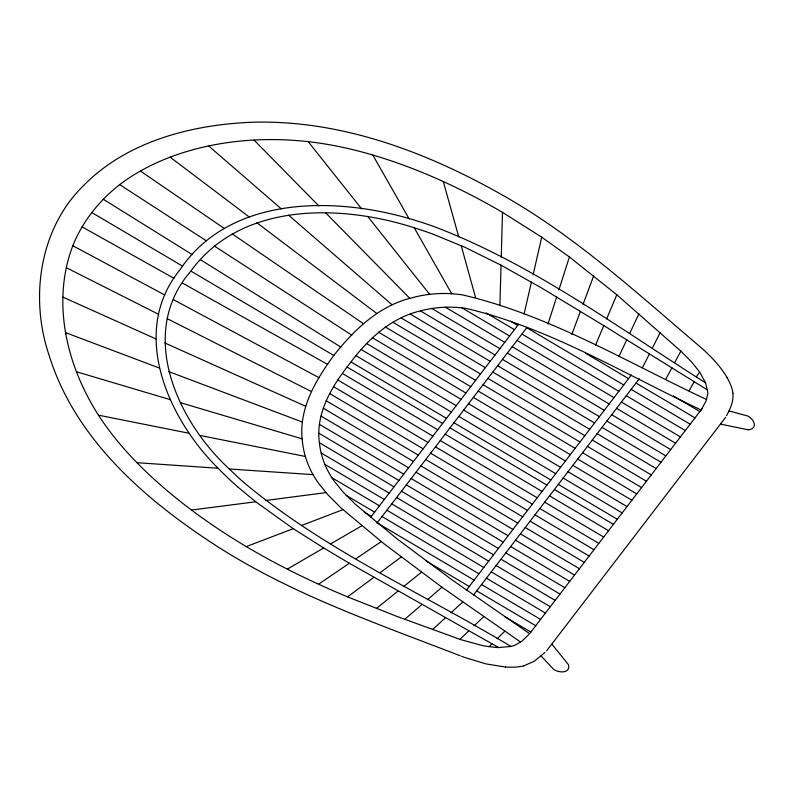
<?xml version="1.0" encoding="UTF-8"?>
<svg xmlns="http://www.w3.org/2000/svg" width="794" height="794" viewBox="0 0 794 794"><rect width="100%" height="100%" fill="white"/><g stroke="black" fill="none" stroke-linecap="round" stroke-linejoin="round"><path stroke-width="1.19" d="M238.011 487.129A243.143 147.347 26.5 0 1 218.469 468.619C168.298 419.282 129.085 332.507 179.742 270.099C228.96 196.138 332.617 196.317 409.337 218.608A245.793 148.944 26.5 0 1 434.586 226.796C532.546 264.035 617.563 327.356 705.558 382.817L707.772 392.276A41.834 25.348 26.5 0 1 707.762 393.824L706.144 400.772L701.529 409.307M701.122 409.962C624.153 374.004 549.547 327.892 466.108 308.419A90.903 55.084 26.5 0 0 462.029 307.883L461.731 307.854A101.731 61.654 26.5 0 0 445.345 307.238L445.037 307.228A122.901 74.477 26.5 0 0 431.906 308.499A145.262 88.025 26.5 0 0 421.019 310.752C390.489 317.699 367.046 340.06 349.042 364.496C331.505 386.797 315.317 413.634 319.436 443.27A145.262 88.025 26.5 0 0 321.133 452.917A122.901 74.477 26.5 0 0 324.766 464.123L324.875 464.371A101.731 61.654 26.5 0 0 331.694 477.472L331.862 477.7A90.903 55.084 26.5 0 0 333.966 480.817L343.127 492.101L355.375 504.299L397.109 538.908L452.481 580.176L529.628 633.691L701.43 409.466M72.641 246.259A378.827 229.565 26.5 0 0 66.319 267.687A388.445 235.391 26.5 0 0 62.925 296.132L62.875 297.968A377.229 228.593 26.5 0 0 65.445 332.001M501.262 257.286L502.483 212.345C468.242 192.307 432.273 175.097 394.777 162.075A309.352 187.463 26.5 0 0 374.103 155.416L372.029 154.81A273.692 165.857 26.5 0 0 308.171 141.62M499.922 304.827L501.044 265.186L465.344 247.5L432.859 234.101A240.919 145.997 26.5 0 0 414.756 227.957C341.023 204.008 241.178 201.785 190.878 271.062C136.886 333.014 176.903 421.028 229.714 469.353A240.919 145.997 26.5 0 0 243.024 481.769C323.535 549.666 421.356 592.572 510.989 646.455L513.47 645.76A41.834 25.348 26.5 0 0 515.098 645.165L521.668 641.354L528.824 634.565M524.08 314.017L531.424 282.078M533.102 274.784L541.736 237.188L502.483 212.345M642.455 367.642L649.462 353.796M547.999 324.071L556.654 296.946M558.897 289.889L569.407 256.958L541.736 237.188M571.809 334.453L580.434 311.337M583.014 304.43L593.704 275.776M72.641 246.259C82.179 221.725 99.478 200.306 120.172 184.248A378.827 229.565 26.5 0 1 140.399 171.038A388.445 235.391 26.5 0 1 169.132 157.559L171.057 156.825A377.229 228.593 26.5 0 1 207.939 146.096L210.122 145.649A342.909 207.8 26.5 0 1 253.276 140.072L254.02 140.062A295.229 178.908 26.5 0 1 308.171 141.64L361.657 208.872M501.044 265.186L541.151 287.736L603.787 325.6L595.48 345.211M606.636 318.86L616.819 294.792L569.407 256.958M619.032 356.298L626.774 339.753M629.841 333.182L638.922 313.769M726.49 415.738C730.281 408.9 733.805 401.278 732.842 393.248M652.708 347.395L660.221 332.557M665.789 379.185L671.923 367.761M674.711 362.57L680.855 351.137L616.819 294.792M725.597 417.366L546.6 650.862M689.063 390.866L694.214 381.656M696.398 376.793L699.613 372.009L691.872 362.272L680.855 351.137M429.703 294.326L429.643 294.336A155.197 94.049 26.5 0 0 412.344 297.69C379.423 305.452 354.273 329.599 333.917 355.285C315.754 380.098 298.286 409.009 302.355 441.127A155.197 94.049 26.5 0 0 305.343 456.461L305.382 456.52A121.214 73.455 26.5 0 0 312.856 474.375L313.044 474.633A101.463 61.485 26.5 0 0 318.225 482.841L327.813 494.692L341.102 508.011L383.988 543.751L442 587.262L520.675 642.088M370.52 517.47L518.551 324.339M377.14 522.938L526.819 327.664M466.465 590.101L631.339 375.016M473.452 595.093L639.23 378.817M701.231 409.793L702.353 408.354M347.802 596.969L397.159 616.511L460.848 639.666L483.486 645.85L495.684 647.438L497.064 646.663M421.515 572.166L403.948 586.309M489.005 646.763L491.972 643.835M497.163 638.733L504.934 631.071M544.982 652.43L534.293 661.223L523.941 665.779M459.925 639.359L468.768 630.932M474.107 625.841L483.844 616.551M450.913 612.829L462.872 601.921M432.541 629.582L445.365 617.881M404.702 619.34L421.763 604.641M427.539 599.669L442.079 587.143M376.346 608.512L397.913 591.163M373.785 577.387L347.574 596.87C277.096 567.541 209.288 529.618 152.666 477.928A309.352 187.463 26.5 0 1 137.858 463.617L136.439 462.168A273.692 165.857 26.5 0 1 98.466 415.202A295.229 178.908 26.5 0 1 76.502 371.761M380.098 572.692L401.248 556.971M318.563 584.205L349.36 563.254L498.672 647.557L510.989 646.455M355.96 558.768L381.328 541.518M287.279 569.149L323.694 547.959L349.36 563.254M330.761 543.85L361.697 525.856M301.502 525.509L342.909 509.669M246.279 546.59L293.244 528.665L323.694 547.959M431.847 308.499L499.912 348.665M265.861 500.468L325.957 492.608M191.503 510.046L255.708 501.778L293.244 528.665M498.672 647.557L496.31 647.467M451.379 293.72L451.707 293.74A101.463 61.485 26.5 0 1 462.316 294.862C548.991 314.871 626.694 362.183 706.61 399.521M229.367 469.006L313.044 474.633M136.955 462.694L218.122 468.242M505.55 667.029L486.127 663.943L464.986 657.541M98.565 415.193L189.577 433.365M200.485 435.549L305.372 456.461M720.555 424.115L748.017 429.752M729.001 410.905L748.097 416.125A11.672 7.077 26.5 0 1 754.369 424.78A11.672 7.077 26.5 0 1 748.037 429.792M180.417 402.667L302.157 438.834M170.353 399.68L76.422 371.751L76.194 371.145A342.909 207.8 26.5 0 1 65.833 333.946M464.45 657.343L461.741 656.35M460.401 655.854C376.703 623.419 290.594 594.011 214.797 544.813C143.932 498.771 74.775 438.367 49 355.017C29.735 297.909 39.353 228.94 83.271 185.856C126.514 141.511 190.977 124.817 251.162 122.276C342.065 119.328 429.852 153.182 507.465 197.954C577.794 238.607 637.9 293.889 699.474 346.224C710.044 355.464 720.118 365.607 727.225 377.825M65.455 332.011L65.565 332.636L159.395 368.059M168.685 371.572L302.206 421.981M62.895 297.105L155.922 338.939M164.795 342.929L305.521 406.21M66.319 267.687L158.552 314.295M167.226 318.672L311.377 391.521M72.85 245.733L164.834 295.05M173.39 299.636L319.138 377.775M82.02 226.816L174.025 278.357M182.471 283.091L327.624 364.406M673.451 395.968L699.881 411.58M585.436 353.171L628.55 378.649M635.994 383.045L695.028 417.912M526.362 327.485L623.697 384.981M631.141 389.378L690.175 424.244M510.592 321.233L517.718 325.441M486.097 312.896L514.472 329.659M521.916 334.056L618.844 391.313M626.287 395.71L685.311 430.586M462.029 307.883L509.619 336.001M517.063 340.398L613.99 397.655M621.424 402.042L680.458 436.918M445.335 307.218L504.766 342.333M512.209 346.73L609.127 403.987M616.571 408.384L675.605 443.251M507.346 353.062L604.274 410.319M611.717 414.716L670.751 449.593M420.413 310.911L495.049 354.997M502.493 359.394L599.42 416.652M606.864 421.048L665.888 455.925M410.27 314.116L490.196 361.339M497.639 365.736L594.567 422.994M602.001 427.39L661.035 462.257M401.168 317.947L485.342 367.672M492.786 372.068L589.714 429.326M597.148 433.723L656.181 468.589M392.931 322.285L480.489 374.004M487.923 378.401L584.85 435.658M592.294 440.055L651.328 474.931M385.437 327.059L475.626 380.346M483.07 384.733L579.997 441.99M587.441 446.387L646.465 481.263M378.629 332.239L470.773 386.678M478.216 391.075L575.144 448.332M582.578 452.729L641.612 487.595M372.396 337.758L465.919 393.01M473.363 397.407L570.291 454.664M577.724 459.061L636.758 493.928M366.639 343.564L461.066 399.342M468.5 403.739L565.427 460.996M572.871 465.393L631.905 500.27M361.24 349.578L456.203 405.684M463.646 410.071L560.574 467.338M568.018 471.725L627.042 506.602M356.089 355.742L451.349 412.017M458.793 416.413L555.721 473.671M563.164 478.067L622.188 512.934M351.057 361.975L446.496 418.349M453.94 422.745L550.867 480.003M558.301 484.4L617.335 519.266M91.935 212.613L182.58 266.159M190.878 271.062L333.778 355.474M347.137 367.086L442.576 423.46M450.019 427.857L546.947 485.114M554.391 489.511L613.415 524.377M342.462 373.517L437.722 429.792M445.166 434.189L542.094 491.446M549.527 495.843L608.561 530.72M337.897 380.028L432.869 436.134M440.303 440.531L537.23 497.788M544.674 502.175L603.708 537.052M333.579 386.688L428.006 442.466M435.449 446.863L532.377 504.121M539.821 508.517L598.845 543.384M329.629 393.556L423.152 448.799M430.596 453.195L527.524 510.453M534.967 514.849L593.991 549.726M326.145 400.702L418.299 455.131M425.743 459.528L522.67 516.785M530.104 521.182L589.138 556.058M323.247 408.195L413.446 461.473M420.88 465.87L517.807 523.127M525.251 527.524L584.285 562.39M321.034 416.086L408.582 467.805M416.026 472.202L512.954 529.459M520.398 533.856L579.422 568.722M319.565 424.413L403.729 474.137M411.173 478.534L508.1 535.791M515.544 540.188L574.568 575.064M318.95 433.256L398.876 480.479M406.32 484.866L503.247 542.123M510.681 546.52L569.715 581.397M319.377 442.715L394.023 486.811M401.456 491.208L498.384 548.465M505.828 552.862L564.862 587.729M321.153 452.967L389.159 493.143M396.603 497.54L493.531 554.798M500.974 559.194L560.008 594.061M324.875 464.371L384.306 499.476M391.75 503.872L488.677 561.13M496.121 565.526L555.145 600.403M331.862 477.7L379.453 505.818M386.896 510.205L483.824 567.472M491.258 571.859L550.292 606.735M346.214 495.387L374.599 512.15M382.033 516.547L478.961 573.804M486.404 578.201L545.438 613.067M364.238 512.17L371.364 516.368M376.773 522.641L474.107 580.136M481.551 584.533L540.585 619.399M426.12 560.991L469.254 586.468M476.698 590.865L535.722 625.741M504.438 616.462L530.868 632.074M603.787 325.6L707.573 389.993M103.18 199.195L192.227 254.606M200.396 259.688L340.874 347.107M119.695 184.615L206.38 240.85M214.44 246.071L351.792 335.177M140.399 171.038L224.325 228.493M232.215 233.893L363.374 323.684M170.154 157.162L249.336 217.07M256.889 222.777L376.664 313.392M255.708 501.778L238.002 487.139M208.653 145.957L281.374 208.921M288.579 215.164L392.057 304.757M254.02 140.062L318.87 205.934M325.808 212.99L409.833 298.365M541.121 656.013L553.825 669.57A11.672 7.077 26.5 0 0 565.328 671.416A11.672 7.077 26.5 0 0 568.226 664.38L551.88 644.162M368.069 216.921L429.643 294.336M699.613 372.009L705.558 382.817M372.793 155.029L409.208 218.955M414.25 227.809L451.707 293.74M443.3 181.548L458.753 236.89M461.195 245.634L475.537 297.462M65.565 332.636L65.793 333.937M727.106 377.825A61.872 37.497 26.5 0 1 732.991 393.278M524.03 665.888A61.872 37.497 26.5 0 1 505.51 666.93M429.733 294.366A121.214 73.455 26.5 0 1 451.369 293.681"/></g></svg>
